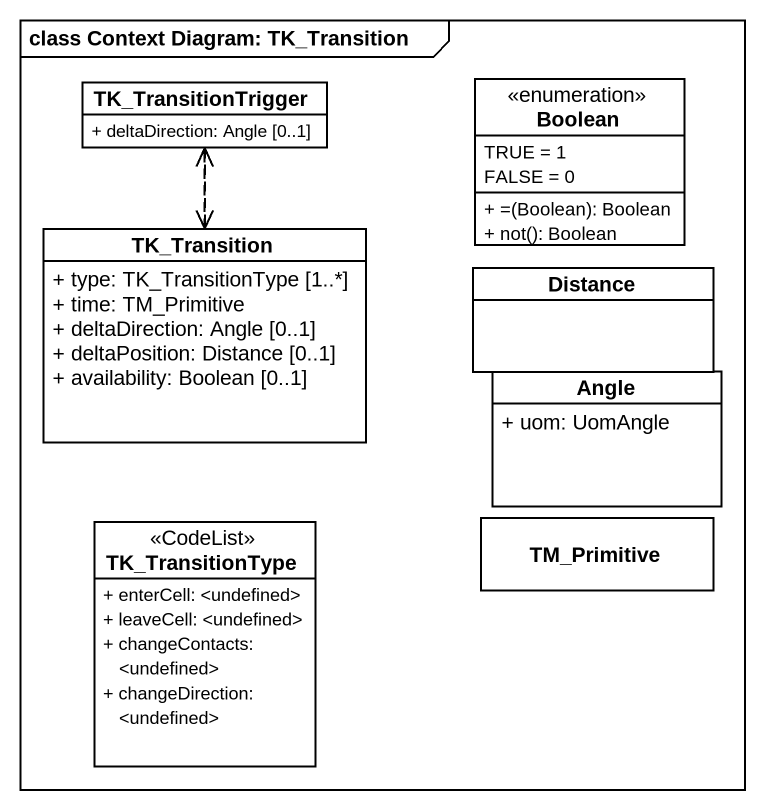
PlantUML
@startuml
mainframe class Context Diagram: TK_Transition
hide circle
hide empty members
skinparam classAttributeIconSize 0
class TK_TransitionTrigger {
  + deltaDirection: Angle [0..1]
}
enum Boolean {
  TRUE = 1
  FALSE = 0
  + =(Boolean): Boolean
  + not(): Boolean
}
class TK_Transition {
  + type: TK_TransitionType [1..*]
  + time: TM_Primitive
  + deltaDirection: Angle [0..1]
  + deltaPosition: Distance [0..1]
  + availability: Boolean [0..1]
}
class Distance
class Angle {
  + uom: UomAngle
}
class TK_TransitionType <<CodeList>> {
  + enterCell: <undefined>
  + leaveCell: <undefined>
  + changeContacts: <undefined>
  + changeDirection: <undefined>
}
class TM_Primitive
TK_TransitionTrigger ..> TK_Transition
TK_Transition .up.> TK_TransitionTrigger
@enduml
